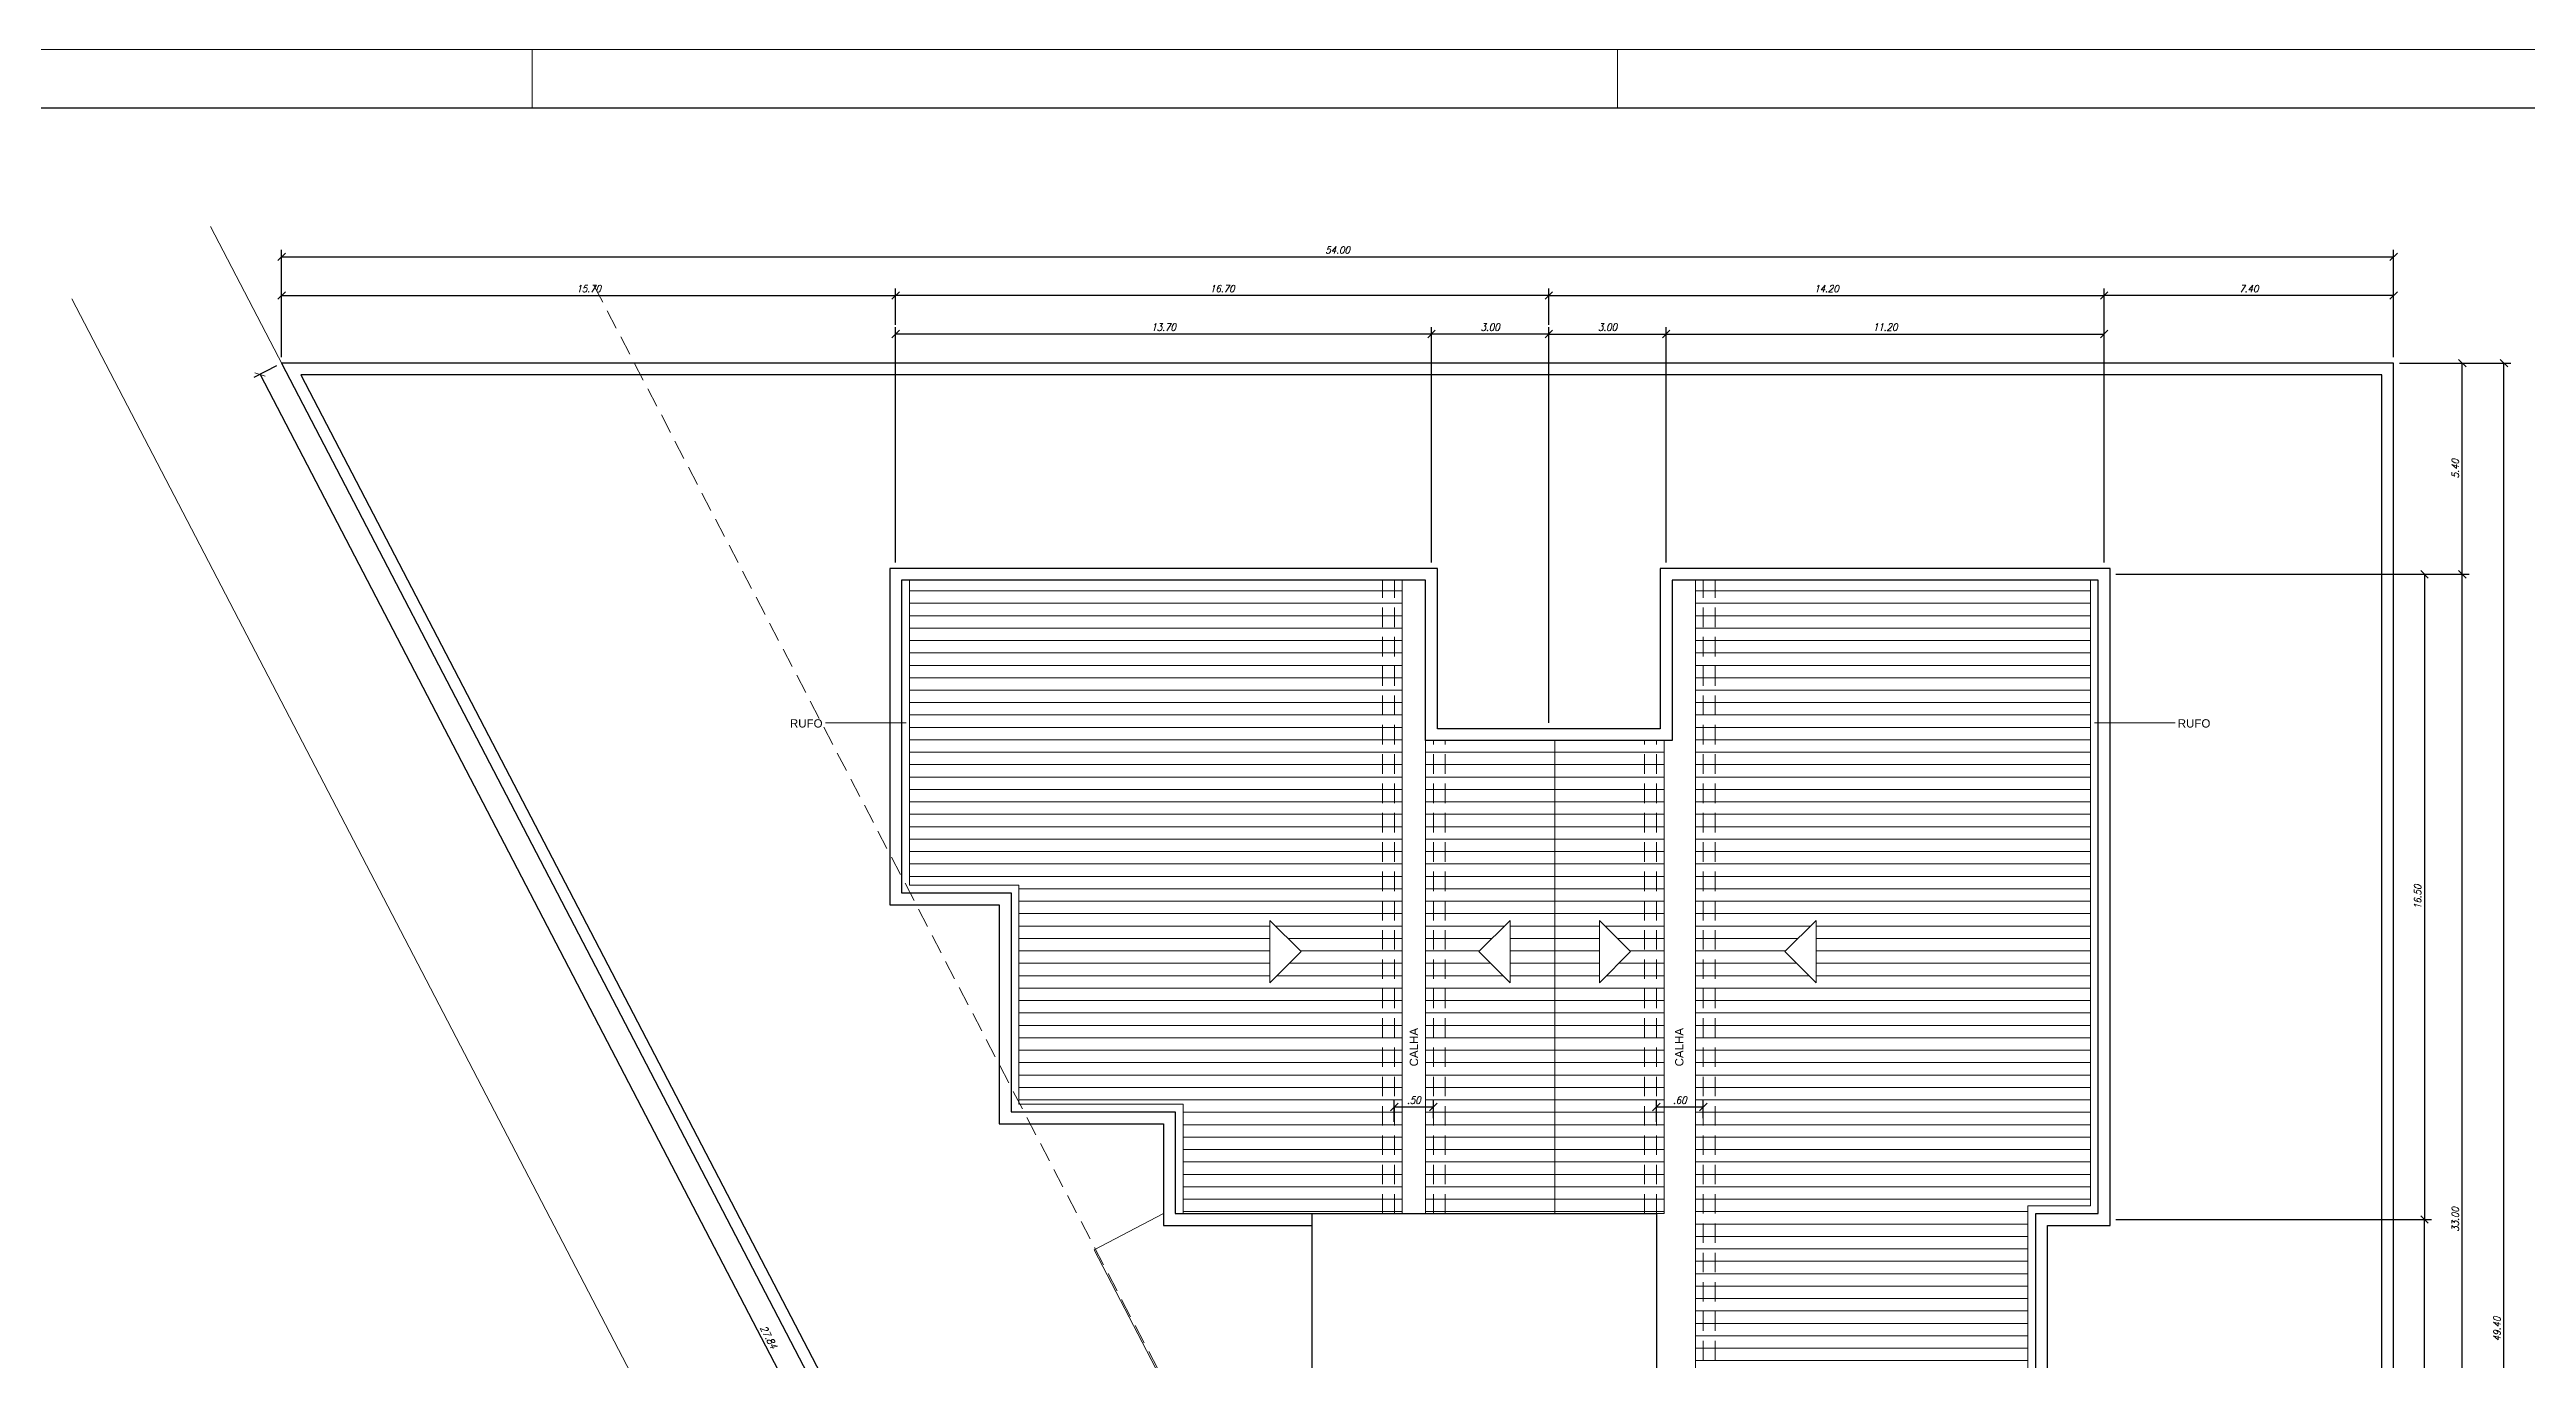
# Model space of a CAD drawing. Header units: millimetres. Extents: x 1865 to 2133, y 1062 to 1142.
# Drawn here: x 1993.8 to 2025.46, y 1078.74 to 1095.49 of the extents above; entities that cross this region are included whole.
import ezdxf

# ---------------------------------------------------------------- set-up
doc = ezdxf.new("R2010")
doc.units = ezdxf.units.MM
doc.header["$PDMODE"] = 35
doc.linetypes.add('HIDDEN', pattern=[0.375, 0.25, -0.125])
for name, color, linetype, lineweight in [('COBERTA', 34, 'Continuous', 9), ('Cota', 7, 'Continuous', 9), ('texto', 7, 'Continuous', 13)]:
    doc.layers.add(name, color=color, linetype=linetype, lineweight=lineweight)
doc.styles.add('arial', font='arial.ttf')
doc.styles.add('romans15', font='romans.shx', dxfattribs={"width": 0.9, "oblique": 15})
doc.dimstyles.new('COTA_50', dxfattribs={"dimscale": 0.5, "dimtxt": 0.181, "dimasz": 0.193, "dimexe": 0.18, "dimexo": 0.15, "dimgap": 0.085, "dimtad": 1, "dimzin": 4, "dimdsep": 46, "dimtxsty": 'romans15', "dimblk1": 'OBLIQUE', "dimblk2": 'OBLIQUE', "dimsah": 1, "dimcen": 0.09, "dimclrd": 256, "dimclre": 256, "dimclrt": 256, "dimadec": 0, "dimazin": 0, "dimtfac": 1, "dimtmove": 2, "dimatfit": 3, "dimldrblk": 'NONE', "dimfxl": 1, "dimtolj": 1, "dimtzin": 1, "dimarcsym": 0})

# ---------------------------------------------------------------- blocks, each defined once
blk = doc.blocks.new('_OBLIQUE')
at = {"color": 0, "linetype": 'ByBlock'}
blk.add_line((-0.5, -0.5), (0.5, 0.5), dxfattribs=at)
blk = doc.blocks.new('*D317')
at = {"layer": 'Cota', "lineweight": -2, "transparency": 16777216}
for p, q in [((2023.838, 1091.479), (2024.731, 1091.479)), ((2024.641, 1088.779), (2024.641, 1091.479)), ((2020.697, 1088.779), (2024.731, 1088.779))]:
    blk.add_line(p, q, dxfattribs=at)
at = {"layer": 'Defpoints', "color": 0, "transparency": 16777216}
for p in [(2023.763, 1091.479), (2024.641, 1091.479), (2020.622, 1088.779)]:
    blk.add_point(p, dxfattribs=at)
at = {"layer": 'Cota', "lineweight": -2, "transparency": 16777216, "xscale": 0.0965, "yscale": 0.0965, "zscale": 0.0965}
for p, rotation in [((2024.641, 1091.479), 90), ((2024.641, 1088.779), 270)]:
    blk.add_blockref('_OBLIQUE', p, dxfattribs=dict(at, rotation=rotation))
at = {"layer": 'Cota', "transparency": 16777216, "insert": (2024.554, 1090.129), "char_height": 0.0905, "attachment_point": 5, "rotation": 90, "style": 'romans15'}
blk.add_mtext('\\A1;5.40', dxfattribs=at)
blk = doc.blocks.new('_None')
blk = doc.blocks.new('*D318')
at = {"layer": 'Cota', "lineweight": -2, "transparency": 16777216}
for p, q in [((2020.213, 1088.779), (2024.248, 1088.779)), ((2024.158, 1088.779), (2024.158, 1080.529)), ((2020.213, 1080.529), (2024.248, 1080.529))]:
    blk.add_line(p, q, dxfattribs=at)
at = {"layer": 'Defpoints', "color": 0, "transparency": 16777216}
for p in [(2020.138, 1088.779), (2020.138, 1080.529), (2024.158, 1080.529)]:
    blk.add_point(p, dxfattribs=at)
at = {"layer": 'Cota', "lineweight": -2, "transparency": 16777216, "xscale": 0.0965, "yscale": 0.0965, "zscale": 0.0965}
for p, rotation in [((2024.158, 1088.779), 90), ((2024.158, 1080.529), 270)]:
    blk.add_blockref('_OBLIQUE', p, dxfattribs=dict(at, rotation=rotation))
at = {"layer": 'Cota', "transparency": 16777216, "insert": (2024.07, 1084.654), "char_height": 0.0905, "attachment_point": 5, "rotation": 90, "style": 'romans15'}
blk.add_mtext('\\A1;16.50', dxfattribs=at)
blk = doc.blocks.new('*D319')
at = {"layer": 'Cota', "lineweight": -2, "transparency": 16777216}
for p, q in [((2020.213, 1080.529), (2024.248, 1080.529)), ((2024.158, 1072.279), (2024.158, 1080.529)), ((2020.213, 1072.279), (2024.248, 1072.279))]:
    blk.add_line(p, q, dxfattribs=at)
at = {"layer": 'Defpoints', "color": 0, "transparency": 16777216}
for p in [(2020.138, 1080.529), (2024.158, 1080.529), (2020.138, 1072.279)]:
    blk.add_point(p, dxfattribs=at)
at = {"layer": 'Cota', "lineweight": -2, "transparency": 16777216, "xscale": 0.0965, "yscale": 0.0965, "zscale": 0.0965}
for p, rotation in [((2024.158, 1080.529), 90), ((2024.158, 1072.279), 270)]:
    blk.add_blockref('_OBLIQUE', p, dxfattribs=dict(at, rotation=rotation))
at = {"layer": 'Cota', "transparency": 16777216, "insert": (2024.07, 1076.404), "char_height": 0.0905, "attachment_point": 5, "rotation": 90, "style": 'romans15'}
blk.add_mtext('\\A1;16.50', dxfattribs=at)
blk = doc.blocks.new('*D320')
at = {"layer": 'Cota', "lineweight": -2, "transparency": 16777216}
for p, q in [((2023.962, 1088.779), (2024.731, 1088.779)), ((2024.641, 1072.279), (2024.641, 1088.779)), ((2020.697, 1072.279), (2024.731, 1072.279))]:
    blk.add_line(p, q, dxfattribs=at)
at = {"layer": 'Defpoints', "color": 0, "transparency": 16777216}
for p in [(2023.887, 1088.779), (2024.641, 1088.779), (2020.622, 1072.279)]:
    blk.add_point(p, dxfattribs=at)
at = {"layer": 'Cota', "lineweight": -2, "transparency": 16777216, "xscale": 0.0965, "yscale": 0.0965, "zscale": 0.0965}
for p, rotation in [((2024.641, 1088.779), 90), ((2024.641, 1072.279), 270)]:
    blk.add_blockref('_OBLIQUE', p, dxfattribs=dict(at, rotation=rotation))
at = {"layer": 'Cota', "transparency": 16777216, "insert": (2024.554, 1080.529), "char_height": 0.0905, "attachment_point": 5, "rotation": 90, "style": 'romans15'}
blk.add_mtext('\\A1;33.00', dxfattribs=at)
blk = doc.blocks.new('*D322')
at = {"layer": 'Cota', "lineweight": -2, "transparency": 16777216}
for p, q in [((2024.134, 1091.479), (2025.264, 1091.479)), ((2025.174, 1066.779), (2025.174, 1091.479)), ((2024.134, 1066.779), (2025.264, 1066.779))]:
    blk.add_line(p, q, dxfattribs=at)
at = {"layer": 'Defpoints', "color": 0, "transparency": 16777216}
for p in [(2024.059, 1091.479), (2025.174, 1091.479), (2024.059, 1066.779)]:
    blk.add_point(p, dxfattribs=at)
at = {"layer": 'Cota', "lineweight": -2, "transparency": 16777216, "xscale": 0.0965, "yscale": 0.0965, "zscale": 0.0965}
for p, rotation in [((2025.174, 1091.479), 90), ((2025.174, 1066.779), 270)]:
    blk.add_blockref('_OBLIQUE', p, dxfattribs=dict(at, rotation=rotation))
at = {"layer": 'Cota', "transparency": 16777216, "insert": (2025.086, 1079.129), "char_height": 0.0905, "attachment_point": 5, "rotation": 90, "style": 'romans15'}
blk.add_mtext('\\A1;49.40', dxfattribs=at)
blk = doc.blocks.new('*D323')
at = {"layer": 'Cota', "lineweight": -2, "transparency": 16777216}
for p, q in [((2011.463, 1088.929), (2011.463, 1091.941)), ((2012.963, 1091.851), (2011.463, 1091.851)), ((2012.963, 1086.879), (2012.963, 1091.941))]:
    blk.add_line(p, q, dxfattribs=at)
at = {"layer": 'Defpoints', "color": 0, "transparency": 16777216}
for p in [(2011.463, 1091.851), (2011.463, 1088.854), (2012.963, 1086.804)]:
    blk.add_point(p, dxfattribs=at)
at = {"layer": 'Cota', "lineweight": -2, "transparency": 16777216, "xscale": 0.0965, "yscale": 0.0965, "zscale": 0.0965, "rotation": 180}
blk.add_blockref('_OBLIQUE', (2011.463, 1091.851), dxfattribs=at)
at = {"layer": 'Cota', "lineweight": -2, "transparency": 16777216, "xscale": 0.0965, "yscale": 0.0965, "zscale": 0.0965}
blk.add_blockref('_OBLIQUE', (2012.963, 1091.851), dxfattribs=at)
at = {"layer": 'Cota', "transparency": 16777216, "insert": (2012.213, 1091.939), "char_height": 0.0905, "attachment_point": 5, "style": 'romans15'}
blk.add_mtext('\\A1;3.00', dxfattribs=at)
blk = doc.blocks.new('*D324')
at = {"layer": 'Cota', "lineweight": -2, "transparency": 16777216}
for p, q in [((2004.613, 1088.929), (2004.613, 1091.941)), ((2011.463, 1091.851), (2004.613, 1091.851)), ((2011.463, 1088.929), (2011.463, 1091.941))]:
    blk.add_line(p, q, dxfattribs=at)
at = {"layer": 'Defpoints', "color": 0, "transparency": 16777216}
for p in [(2004.613, 1091.851), (2004.613, 1088.854), (2011.463, 1088.854)]:
    blk.add_point(p, dxfattribs=at)
at = {"layer": 'Cota', "lineweight": -2, "transparency": 16777216, "xscale": 0.0965, "yscale": 0.0965, "zscale": 0.0965, "rotation": 180}
blk.add_blockref('_OBLIQUE', (2004.613, 1091.851), dxfattribs=at)
at = {"layer": 'Cota', "lineweight": -2, "transparency": 16777216, "xscale": 0.0965, "yscale": 0.0965, "zscale": 0.0965}
blk.add_blockref('_OBLIQUE', (2011.463, 1091.851), dxfattribs=at)
at = {"layer": 'Cota', "transparency": 16777216, "insert": (2008.038, 1091.939), "char_height": 0.0905, "attachment_point": 5, "style": 'romans15'}
blk.add_mtext('\\A1;13.70', dxfattribs=at)
blk = doc.blocks.new('*D325')
at = {"layer": 'Cota', "lineweight": -2, "transparency": 16777216}
for p, q in [((2004.613, 1091.969), (2004.613, 1092.434)), ((2012.963, 1092.344), (2004.613, 1092.344)), ((2012.963, 1091.969), (2012.963, 1092.434))]:
    blk.add_line(p, q, dxfattribs=at)
at = {"layer": 'Defpoints', "color": 0, "transparency": 16777216}
for p in [(2004.613, 1092.344), (2004.613, 1091.894), (2012.963, 1091.894)]:
    blk.add_point(p, dxfattribs=at)
at = {"layer": 'Cota', "lineweight": -2, "transparency": 16777216, "xscale": 0.0965, "yscale": 0.0965, "zscale": 0.0965, "rotation": 180}
blk.add_blockref('_OBLIQUE', (2004.613, 1092.344), dxfattribs=at)
at = {"layer": 'Cota', "lineweight": -2, "transparency": 16777216, "xscale": 0.0965, "yscale": 0.0965, "zscale": 0.0965}
blk.add_blockref('_OBLIQUE', (2012.963, 1092.344), dxfattribs=at)
at = {"layer": 'Cota', "transparency": 16777216, "insert": (2008.788, 1092.432), "char_height": 0.0905, "attachment_point": 5, "style": 'romans15'}
blk.add_mtext('\\A1;16.70', dxfattribs=at)
blk = doc.blocks.new('*D326')
at = {"layer": 'Cota', "lineweight": -2, "transparency": 16777216}
for p, q in [((2012.963, 1091.969), (2012.963, 1092.434)), ((2012.963, 1092.344), (2020.063, 1092.344)), ((2020.063, 1089.156), (2020.063, 1092.434))]:
    blk.add_line(p, q, dxfattribs=at)
at = {"layer": 'Defpoints', "color": 0, "transparency": 16777216}
for p in [(2020.063, 1092.344), (2012.963, 1091.894), (2020.063, 1089.081)]:
    blk.add_point(p, dxfattribs=at)
at = {"layer": 'Cota', "lineweight": -2, "transparency": 16777216, "xscale": 0.0965, "yscale": 0.0965, "zscale": 0.0965, "rotation": 180}
blk.add_blockref('_OBLIQUE', (2012.963, 1092.344), dxfattribs=at)
at = {"layer": 'Cota', "lineweight": -2, "transparency": 16777216, "xscale": 0.0965, "yscale": 0.0965, "zscale": 0.0965}
blk.add_blockref('_OBLIQUE', (2020.063, 1092.344), dxfattribs=at)
at = {"layer": 'Cota', "transparency": 16777216, "insert": (2016.513, 1092.432), "char_height": 0.0905, "attachment_point": 5, "style": 'romans15'}
blk.add_mtext('\\A1;14.20', dxfattribs=at)
blk = doc.blocks.new('*D327')
at = {"layer": 'Cota', "lineweight": -2, "transparency": 16777216}
for p, q in [((1996.763, 1091.554), (1996.763, 1092.434)), ((1996.763, 1092.344), (2004.613, 1092.344)), ((2004.613, 1091.969), (2004.613, 1092.434))]:
    blk.add_line(p, q, dxfattribs=at)
at = {"layer": 'Defpoints', "color": 0, "transparency": 16777216}
for p in [(2004.613, 1092.344), (2004.613, 1091.894), (1996.763, 1091.479)]:
    blk.add_point(p, dxfattribs=at)
at = {"layer": 'Cota', "lineweight": -2, "transparency": 16777216, "xscale": 0.0965, "yscale": 0.0965, "zscale": 0.0965, "rotation": 180}
blk.add_blockref('_OBLIQUE', (1996.763, 1092.344), dxfattribs=at)
at = {"layer": 'Cota', "lineweight": -2, "transparency": 16777216, "xscale": 0.0965, "yscale": 0.0965, "zscale": 0.0965}
blk.add_blockref('_OBLIQUE', (2004.613, 1092.344), dxfattribs=at)
at = {"layer": 'Cota', "transparency": 16777216, "insert": (2000.688, 1092.432), "char_height": 0.0905, "attachment_point": 5, "style": 'romans15'}
blk.add_mtext('\\A1;15.70', dxfattribs=at)
blk = doc.blocks.new('*D328')
at = {"layer": 'Cota', "lineweight": -2, "transparency": 16777216}
for p, q in [((1996.763, 1092.007), (1996.763, 1092.928)), ((1996.763, 1092.838), (2023.763, 1092.838)), ((2023.763, 1092.007), (2023.763, 1092.928))]:
    blk.add_line(p, q, dxfattribs=at)
at = {"layer": 'Defpoints', "color": 0, "transparency": 16777216}
for p in [(2023.763, 1092.838), (1996.763, 1091.932), (2023.763, 1091.932)]:
    blk.add_point(p, dxfattribs=at)
at = {"layer": 'Cota', "lineweight": -2, "transparency": 16777216, "xscale": 0.0965, "yscale": 0.0965, "zscale": 0.0965, "rotation": 180}
blk.add_blockref('_OBLIQUE', (1996.763, 1092.838), dxfattribs=at)
at = {"layer": 'Cota', "lineweight": -2, "transparency": 16777216, "xscale": 0.0965, "yscale": 0.0965, "zscale": 0.0965}
blk.add_blockref('_OBLIQUE', (2023.763, 1092.838), dxfattribs=at)
at = {"layer": 'Cota', "transparency": 16777216, "insert": (2010.263, 1092.925), "char_height": 0.0905, "attachment_point": 5, "style": 'romans15'}
blk.add_mtext('\\A1;54.00', dxfattribs=at)
blk = doc.blocks.new('*D329')
at = {"layer": 'Cota', "lineweight": -2, "transparency": 16777216}
for p, q in [((2012.963, 1086.879), (2012.963, 1091.941)), ((2012.963, 1091.851), (2014.463, 1091.851)), ((2014.463, 1088.929), (2014.463, 1091.941))]:
    blk.add_line(p, q, dxfattribs=at)
at = {"layer": 'Defpoints', "color": 0, "transparency": 16777216}
for p in [(2014.463, 1091.851), (2014.463, 1088.854), (2012.963, 1086.804)]:
    blk.add_point(p, dxfattribs=at)
at = {"layer": 'Cota', "lineweight": -2, "transparency": 16777216, "xscale": 0.0965, "yscale": 0.0965, "zscale": 0.0965, "rotation": 180}
blk.add_blockref('_OBLIQUE', (2012.963, 1091.851), dxfattribs=at)
at = {"layer": 'Cota', "lineweight": -2, "transparency": 16777216, "xscale": 0.0965, "yscale": 0.0965, "zscale": 0.0965}
blk.add_blockref('_OBLIQUE', (2014.463, 1091.851), dxfattribs=at)
at = {"layer": 'Cota', "transparency": 16777216, "insert": (2013.713, 1091.939), "char_height": 0.0905, "attachment_point": 5, "style": 'romans15'}
blk.add_mtext('\\A1;3.00', dxfattribs=at)
blk = doc.blocks.new('*D330')
at = {"layer": 'Cota', "lineweight": -2, "transparency": 16777216}
for p, q in [((2014.463, 1088.929), (2014.463, 1091.941)), ((2014.463, 1091.851), (2020.063, 1091.851)), ((2020.063, 1088.929), (2020.063, 1091.941))]:
    blk.add_line(p, q, dxfattribs=at)
at = {"layer": 'Defpoints', "color": 0, "transparency": 16777216}
for p in [(2020.063, 1091.851), (2014.463, 1088.854), (2020.063, 1088.854)]:
    blk.add_point(p, dxfattribs=at)
at = {"layer": 'Cota', "lineweight": -2, "transparency": 16777216, "xscale": 0.0965, "yscale": 0.0965, "zscale": 0.0965, "rotation": 180}
blk.add_blockref('_OBLIQUE', (2014.463, 1091.851), dxfattribs=at)
at = {"layer": 'Cota', "lineweight": -2, "transparency": 16777216, "xscale": 0.0965, "yscale": 0.0965, "zscale": 0.0965}
blk.add_blockref('_OBLIQUE', (2020.063, 1091.851), dxfattribs=at)
at = {"layer": 'Cota', "transparency": 16777216, "insert": (2017.263, 1091.939), "char_height": 0.0905, "attachment_point": 5, "style": 'romans15'}
blk.add_mtext('\\A1;11.20', dxfattribs=at)
blk = doc.blocks.new('*D331')
at = {"layer": 'Cota', "lineweight": -2, "transparency": 16777216}
for p, q in [((2020.063, 1089.423), (2020.063, 1092.434)), ((2023.763, 1092.344), (2020.063, 1092.344)), ((2023.763, 1091.554), (2023.763, 1092.434))]:
    blk.add_line(p, q, dxfattribs=at)
at = {"layer": 'Defpoints', "color": 0, "transparency": 16777216}
for p in [(2020.063, 1092.344), (2023.763, 1091.479), (2020.063, 1089.348)]:
    blk.add_point(p, dxfattribs=at)
at = {"layer": 'Cota', "lineweight": -2, "transparency": 16777216, "xscale": 0.0965, "yscale": 0.0965, "zscale": 0.0965, "rotation": 180}
blk.add_blockref('_OBLIQUE', (2020.063, 1092.344), dxfattribs=at)
at = {"layer": 'Cota', "lineweight": -2, "transparency": 16777216, "xscale": 0.0965, "yscale": 0.0965, "zscale": 0.0965}
blk.add_blockref('_OBLIQUE', (2023.763, 1092.344), dxfattribs=at)
at = {"layer": 'Cota', "transparency": 16777216, "insert": (2021.913, 1092.432), "char_height": 0.0905, "attachment_point": 5, "style": 'romans15'}
blk.add_mtext('\\A1;7.40', dxfattribs=at)
blk = doc.blocks.new('*D630')
at = {"layer": 'Cota', "lineweight": -2, "transparency": 16777216}
for p, q in [((1996.697, 1091.445), (1996.407, 1091.294)), ((1996.487, 1091.335), (2009.337, 1066.635)), ((2009.547, 1066.745), (2009.257, 1066.594))]:
    blk.add_line(p, q, dxfattribs=at)
at = {"layer": 'Defpoints', "color": 0, "transparency": 16777216}
for p in [(1996.763, 1091.479), (2009.337, 1066.635), (2009.613, 1066.779)]:
    blk.add_point(p, dxfattribs=at)
at = {"layer": 'Cota', "lineweight": -2, "transparency": 16777216, "xscale": 0.0965, "yscale": 0.0965, "zscale": 0.0965}
for p, rotation in [((1996.487, 1091.335), 117.4853861439191), ((2009.337, 1066.635), 297.4853861439191)]:
    blk.add_blockref('_OBLIQUE', p, dxfattribs=dict(at, rotation=rotation))
at = {"layer": 'Cota', "transparency": 16777216, "insert": (2002.989, 1079.026), "char_height": 0.0905, "attachment_point": 5, "rotation": 297.4854, "style": 'romans15'}
blk.add_mtext('\\A1;27.84', dxfattribs=at)
blk = doc.blocks.new('*D634')
at = {"layer": 'Cota', "lineweight": -2, "transparency": 16777216}
for p, q in [((2010.988, 1081.777), (2010.988, 1082.057)), ((2011.488, 1081.825), (2011.488, 1082.057)), ((2011.488, 1081.967), (2010.988, 1081.967))]:
    blk.add_line(p, q, dxfattribs=at)
at = {"layer": 'Defpoints', "color": 0, "transparency": 16777216}
for p in [(2010.988, 1081.967), (2011.488, 1081.75), (2010.988, 1081.702)]:
    blk.add_point(p, dxfattribs=at)
at = {"layer": 'Cota', "lineweight": -2, "transparency": 16777216, "xscale": 0.0965, "yscale": 0.0965, "zscale": 0.0965, "rotation": 180}
blk.add_blockref('_OBLIQUE', (2010.988, 1081.967), dxfattribs=at)
at = {"layer": 'Cota', "lineweight": -2, "transparency": 16777216, "xscale": 0.0965, "yscale": 0.0965, "zscale": 0.0965}
blk.add_blockref('_OBLIQUE', (2011.488, 1081.967), dxfattribs=at)
at = {"layer": 'Cota', "transparency": 16777216, "insert": (2011.238, 1082.055), "char_height": 0.0905, "attachment_point": 5, "style": 'romans15'}
blk.add_mtext('\\A1;.50', dxfattribs=at)
blk = doc.blocks.new('*D635')
at = {"layer": 'Cota', "lineweight": -2, "transparency": 16777216}
for p, q in [((2014.338, 1081.777), (2014.338, 1082.057)), ((2014.938, 1081.825), (2014.938, 1082.057)), ((2014.938, 1081.967), (2014.338, 1081.967))]:
    blk.add_line(p, q, dxfattribs=at)
at = {"layer": 'Defpoints', "color": 0, "transparency": 16777216}
for p in [(2014.338, 1081.967), (2014.938, 1081.75), (2014.338, 1081.702)]:
    blk.add_point(p, dxfattribs=at)
at = {"layer": 'Cota', "lineweight": -2, "transparency": 16777216, "xscale": 0.0965, "yscale": 0.0965, "zscale": 0.0965, "rotation": 180}
blk.add_blockref('_OBLIQUE', (2014.338, 1081.967), dxfattribs=at)
at = {"layer": 'Cota', "lineweight": -2, "transparency": 16777216, "xscale": 0.0965, "yscale": 0.0965, "zscale": 0.0965}
blk.add_blockref('_OBLIQUE', (2014.938, 1081.967), dxfattribs=at)
at = {"layer": 'Cota', "transparency": 16777216, "insert": (2014.638, 1082.055), "char_height": 0.0905, "attachment_point": 5, "style": 'romans15'}
blk.add_mtext('\\A1;.60', dxfattribs=at)

msp = doc.modelspace()

# ---------------------------------------------------------------- hatches: boundary and pattern name
at = {"layer": 'COBERTA'}
h = msp.add_hatch(dxfattribs=at)
h.set_pattern_fill('LINE,_O', color=256, scale=0.05)
h.set_pattern_definition([(0, (2014.3453, 1085.55105), (0, 0.15875), [])])
h.paths.add_polyline_path([(2014.4385, 1086.6543), (2014.3385, 1086.6543), (2014.3385, 1080.6043), (2014.4385, 1080.6043)])
h.paths.add_polyline_path([(2014.3385, 1086.6543), (2014.1885, 1086.6543), (2014.1885, 1080.6043), (2014.3385, 1080.6043)])
h.paths.add_polyline_path([(2014.1885, 1086.6543), (2013.0385, 1086.6543), (2013.0385, 1080.6043), (2014.1885, 1080.6043)])
h.paths.add_polyline_path([(2013.6095, 1084.3542), (2014.0095, 1083.9542), (2013.6095, 1083.5542)], flags=16)
h.paths.add_polyline_path([(2013.0385, 1086.6543), (2011.6385, 1086.6543), (2011.6385, 1080.6043), (2013.0385, 1080.6043)])
h.paths.add_polyline_path([(2012.4675, 1084.3542), (2012.4675, 1083.5542), (2012.0675, 1083.9542)], flags=16)
h.paths.add_polyline_path([(2011.6385, 1086.6543), (2011.4885, 1086.6543), (2011.4885, 1080.6043), (2011.6385, 1080.6043)])
h.paths.add_polyline_path([(2011.4885, 1086.6543), (2011.3885, 1086.6543), (2011.3885, 1080.6043), (2011.4885, 1080.6043)])
h.paths.add_polyline_path([(2014.1885, 1077.2543), (2013.0385, 1077.2543), (2013.0385, 1074.0544), (2013.0385, 1072.3543), (2014.1885, 1072.3543)])
h.paths.add_polyline_path([(2013.6095, 1075.4607), (2014.0095, 1075.0607), (2013.6095, 1074.6607)], flags=16)
h.paths.add_polyline_path([(2014.3385, 1077.2543), (2014.1885, 1077.2543), (2014.1885, 1072.3543), (2014.3385, 1072.3543)])
h.paths.add_polyline_path([(2014.4385, 1077.2543), (2014.3385, 1077.2543), (2014.3385, 1072.3543), (2014.4385, 1072.3543)])
h.paths.add_polyline_path([(2010.8385, 1088.7043), (2004.7885, 1088.7043), (2004.7885, 1084.8043), (2006.1885, 1084.8043), (2006.1885, 1082.0297), (2006.2017, 1082.0043), (2008.2885, 1082.0043), (2008.2885, 1080.6043), (2009.9385, 1080.6043), (2010.8385, 1080.6043)])
h.paths.add_polyline_path([(2009.3976, 1084.3542), (2009.7976, 1083.9542), (2009.3976, 1083.5542)], flags=16)
h.paths.add_polyline_path([(2010.9885, 1088.7043), (2010.8385, 1088.7043), (2010.8385, 1080.6043), (2010.9885, 1080.6043)])
h.paths.add_polyline_path([(2010.9885, 1080.6043), (2011.0885, 1080.6043), (2011.0885, 1088.7043), (2010.9885, 1088.7043)])
h.paths.add_polyline_path([(2014.9385, 1072.3543), (2015.0885, 1072.3543), (2015.0885, 1088.7043), (2014.9385, 1088.7043)])
h.paths.add_polyline_path([(2014.8385, 1072.3543), (2014.9385, 1072.3543), (2014.9385, 1088.7043), (2014.8385, 1088.7043)])
h.paths.add_polyline_path([(2015.0885, 1072.3543), (2019.8885, 1072.3543), (2019.8885, 1077.6043), (2019.0885, 1077.6043), (2019.0885, 1080.7043), (2019.8885, 1080.7043), (2019.8885, 1088.7043), (2015.0885, 1088.7043)])
h.paths.add_polyline_path([(2016.3794, 1083.5542), (2015.9794, 1083.9542), (2016.3794, 1084.3542)], flags=16)
h.paths.add_polyline_path([(2016.3794, 1075.4607), (2016.3794, 1074.6607), (2015.9794, 1075.0607)], flags=16)

# ---------------------------------------------------------------- linework, layer by layer
at = {"color": 7, "linetype": 'Continuous', "lineweight": 20}
msp.add_line((2041.5919, 1095.4891), (1957.5919, 1095.4891), dxfattribs=at)
msp.add_line((2040.8419, 1094.7391), (1958.3419, 1094.7391))
for points in [[(1999.9669, 1094.7391), (1999.9669, 1095.4891)], [(2013.8419, 1094.7391), (2013.8419, 1095.4891)]]:
    msp.add_lwpolyline(points, dxfattribs=at)
at = {"lineweight": 5}
for points in [[(1995.8553, 1093.225), (2009.6135, 1066.7793), (2025.7635, 1066.7793)], [(2003.7168, 1086.8812), (2004.7474, 1086.8812)], [(2020.9705, 1086.8812), (2019.94, 1086.8812)]]:
    msp.add_lwpolyline(points, dxfattribs=at)
at = {"linetype": 'HIDDEN', "lineweight": 9}
msp.add_lwpolyline([(2000.7522, 1092.4793), (2014.6427, 1065.7793)], dxfattribs=at)
at = {"lineweight": 5}
msp.add_lwpolyline([(1994.081, 1092.302), (2007.8392, 1065.8562, 0.2797442), (2009.6135, 1064.7793), (2025.7635, 1064.7793)], format="xyb", dxfattribs=at)
for points in [[(2009.6135, 1066.7793), (2023.7635, 1066.7793), (2023.7635, 1091.4793), (1996.7635, 1091.4793)], [(2009.7045, 1066.9293), (2023.6135, 1066.9293), (2023.6135, 1091.3293), (1997.0106, 1091.3293)]]:
    msp.add_lwpolyline(points, close=True)
for points in [[(2012.8885, 1073.5699), (2012.8885, 1072.2043), (2020.1385, 1072.2043), (2020.1385, 1077.8543), (2019.3385, 1077.8543), (2019.3385, 1080.4543), (2020.1385, 1080.4543), (2020.1385, 1088.8543), (2014.3885, 1088.8543), (2014.3885, 1086.8043), (2011.5385, 1086.8043), (2011.5385, 1088.8543), (2004.5385, 1088.8543), (2004.5385, 1084.5543), (2005.9385, 1084.5543), (2005.9385, 1081.7543), (2008.0385, 1081.7543), (2008.0385, 1080.4543), (2008.0385, 1080.4543), (2008.0385, 1080.4543), (2009.9385, 1080.4543)], [(2013.0385, 1074.0544), (2013.0385, 1072.3543), (2019.9885, 1072.3543), (2019.9885, 1077.7043), (2019.1885, 1077.7043), (2019.1885, 1080.6043), (2019.9885, 1080.6043), (2019.9885, 1088.7043), (2014.5385, 1088.7043), (2014.5385, 1086.6543), (2011.3885, 1086.6543), (2011.3885, 1088.7043), (2004.6885, 1088.7043), (2004.6885, 1084.7043), (2006.0885, 1084.7043), (2006.0885, 1081.9043), (2008.1885, 1081.9043), (2008.1885, 1080.6043), (2009.9385, 1080.6043)]]:
    msp.add_lwpolyline(points)
at = {"lineweight": 9}
for points in [[(2004.7885, 1088.7043), (2004.7885, 1084.8043), (2006.1885, 1084.8043), (2006.1885, 1082.0043), (2008.2885, 1082.0043), (2008.2885, 1080.6043)], [(2019.8885, 1088.7043), (2019.8885, 1080.7043), (2019.0885, 1080.7043), (2019.0885, 1077.6043), (2019.8885, 1077.6043), (2019.8885, 1072.3543)]]:
    msp.add_lwpolyline(points, dxfattribs=at)
at = {"linetype": 'HIDDEN', "lineweight": 5}
for points in [[(2010.8385, 1080.6043), (2010.8385, 1088.7043)], [(2010.9885, 1080.6043), (2010.9885, 1088.7043)], [(2014.9385, 1072.3543), (2014.9385, 1088.7043)], [(2015.0885, 1072.3543), (2015.0885, 1088.7043)], [(2011.4885, 1080.6043), (2011.4885, 1086.6543)], [(2011.6385, 1080.6043), (2011.6385, 1086.6543)], [(2014.1885, 1080.6043), (2014.1885, 1086.6543)], [(2014.3385, 1080.6043), (2014.3385, 1086.6543)]]:
    msp.add_lwpolyline(points, dxfattribs=at)
at = {"lineweight": 5, "ltscale": 0.7}
msp.add_lwpolyline([(2009.3885, 1076.7958), (2008.9982, 1076.5927), (2007.1514, 1080.1427), (2008.0385, 1080.6043)], dxfattribs=at)
at = {"lineweight": 25}
msp.add_lwpolyline([(2013.0385, 1077.2543), (2013.0385, 1074.0544, -0.7409067), (2010.4992, 1073.5812), (2009.3885, 1075.7162), (2009.3885, 1077.2043), (2009.9385, 1077.2043), (2009.9385, 1080.6043), (2014.3385, 1080.6043), (2014.3385, 1077.2543)], format="xyb", close=True, dxfattribs=at)
at = {"layer": 'COBERTA'}
for points in [[(2011.0885, 1080.6043), (2011.0885, 1088.7043)], [(2014.8385, 1072.3543), (2014.8385, 1088.7043)], [(2011.3885, 1080.6043), (2011.3885, 1086.6543)], [(2013.0385, 1080.6043), (2013.0385, 1086.6543)], [(2014.3385, 1080.6043), (2014.4385, 1080.6043), (2014.4385, 1086.6543), (2014.3385, 1086.6543)]]:
    msp.add_lwpolyline(points, dxfattribs=at)
for points in [[(2009.3976, 1083.5542), (2009.3976, 1084.3542), (2009.7976, 1083.9542)], [(2012.4675, 1083.5542), (2012.4675, 1084.3542), (2012.0675, 1083.9542)], [(2013.6095, 1083.5542), (2013.6095, 1084.3542), (2014.0095, 1083.9542)], [(2016.3794, 1083.5542), (2016.3794, 1084.3542), (2015.9794, 1083.9542)]]:
    msp.add_lwpolyline(points, close=True, dxfattribs=at)

# ---------------------------------------------------------------- texts
at = {"layer": 'texto', "style": 'arial'}
for p in [(2003.2611, 1086.8199), (2021.0035, 1086.8199)]:
    msp.add_text('RUFO', height=0.10557, dxfattribs=at).set_placement(p)
for p in [(2011.2914, 1082.4865), (2014.6841, 1082.4865)]:
    msp.add_text('CALHA', height=0.10557, rotation=90, dxfattribs=at).set_placement(p)

# ---------------------------------------------------------------- dimensions: what is measured, and where the dimension line sits
at = {"layer": 'Cota'}
for base, p1, p2, angle, picture, middle in [((2023.7635, 1092.8377), (1996.7635, 1091.9319), (2023.7635, 1091.9319), 180, '*D328', (2010.2635, 1092.9254)), ((2004.6135, 1092.3442), (1996.7635, 1091.4793), (2004.6135, 1091.8939), 180, '*D327', (2000.6885, 1092.432)), ((2020.0635, 1092.3442), (2012.9635, 1091.8939), (2020.0635, 1089.0806), 180, '*D326', (2016.5135, 1092.432)), ((2014.4635, 1091.8508), (2012.9635, 1086.8043), (2014.4635, 1088.8543), 180, '*D329', (2013.7135, 1091.9385)), ((2020.0635, 1091.8508), (2014.4635, 1088.8543), (2020.0635, 1088.8543), 180, '*D330', (2017.2635, 1091.9385)), ((2024.6413, 1091.4793), (2020.6218, 1088.7793), (2023.7635, 1091.4793), 270, '*D317', (2024.5536, 1090.1293)), ((2025.1739, 1091.4793), (2024.0593, 1066.7793), (2024.0593, 1091.4793), 270, '*D322', (2025.0862, 1079.1293)), ((2024.1581, 1080.5293), (2020.1385, 1088.7793), (2020.1385, 1080.5293), 90, '*D318', (2024.0703, 1084.6543)), ((2024.6413, 1088.7793), (2020.6218, 1072.2793), (2023.8868, 1088.7793), 270, '*D320', (2024.5536, 1080.5293)), ((2024.1581, 1080.5293), (2020.1385, 1072.2793), (2020.1385, 1080.5293), 270, '*D319', (2024.0703, 1076.4043))]:
    dim = msp.add_linear_dim(base=base, p1=p1, p2=p2, angle=angle, dimstyle='COTA_50', override={"dimlfac": 2}, dxfattribs=at)
    dim.commit()
    dim.dimension.update_dxf_attribs({"geometry": picture, "text_midpoint": middle})
for base, p1, p2, picture, middle in [((2004.6135, 1092.3442), (2012.9635, 1091.8939), (2004.6135, 1091.8939), '*D325', (2008.7885, 1092.432)), ((2020.0635, 1092.3442), (2023.7635, 1091.4793), (2020.0635, 1089.3477), '*D331', (2021.9135, 1092.432)), ((2004.6135, 1091.8508), (2011.4635, 1088.8543), (2004.6135, 1088.8543), '*D324', (2008.0385, 1091.9385)), ((2011.4635, 1091.8508), (2012.9635, 1086.8043), (2011.4635, 1088.8543), '*D323', (2012.2135, 1091.9385))]:
    dim = msp.add_linear_dim(base=base, p1=p1, p2=p2, dimstyle='COTA_50', override={"dimlfac": 2}, dxfattribs=at)
    dim.commit()
    dim.dimension.update_dxf_attribs({"geometry": picture, "text_midpoint": middle})
dim = msp.add_aligned_dim(p1=(1996.7635, 1091.4793), p2=(2009.6135, 1066.7793), distance=-0.3121, dimstyle='COTA_50', dxfattribs=at)
dim.commit()
dim.dimension.update_dxf_attribs({"geometry": '*D630', "text_midpoint": (2002.9894, 1079.0257)})
for base, p1, p2, picture, middle in [((2010.9885, 1081.9674), (2011.4885, 1081.7504), (2010.9885, 1081.7017), '*D634', (2011.2385, 1082.0551)), ((2014.3385, 1081.9674), (2014.9385, 1081.7504), (2014.3385, 1081.7017), '*D635', (2014.6385, 1082.0551))]:
    dim = msp.add_linear_dim(base=base, p1=p1, p2=p2, angle=180, dimstyle='COTA_50', dxfattribs=at)
    dim.commit()
    dim.dimension.update_dxf_attribs({"geometry": picture, "text_midpoint": middle})

doc.saveas('drawing.dxf')
